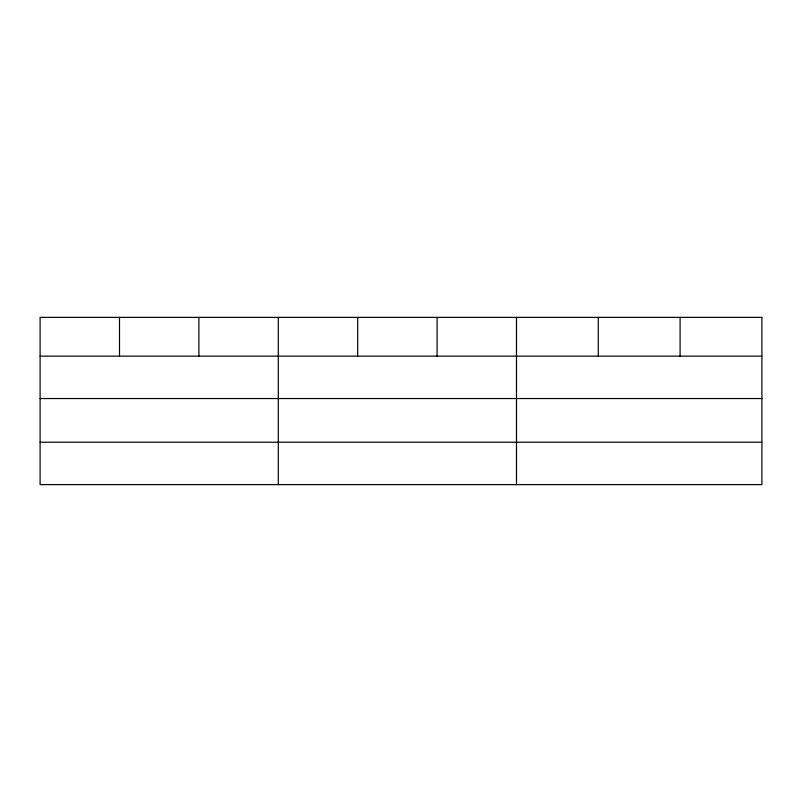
<?xml version="1.0" encoding="UTF-8"?>
<svg xmlns="http://www.w3.org/2000/svg" width="802" height="802" viewBox="0 0 802 802"><rect width="100%" height="100%" fill="white"/><g stroke="black" fill="none" stroke-linecap="round" stroke-linejoin="round"><path stroke-width="1.2" d="M40.1 356.148L761.9 356.148M40.1 398.544L761.9 398.544M40.1 442.223L761.9 442.223M680.096 317.371L680.096 356.148M598.292 317.371L598.292 356.148M516.488 317.371L516.488 484.629M437.09 317.371L437.09 356.148M357.692 317.371L357.692 356.148M278.294 317.371L278.294 484.629M198.896 317.371L198.896 356.148M119.498 317.371L119.498 356.148M761.9 317.371L40.1 317.371L40.1 484.629L761.9 484.629L761.9 317.371"/></g></svg>
